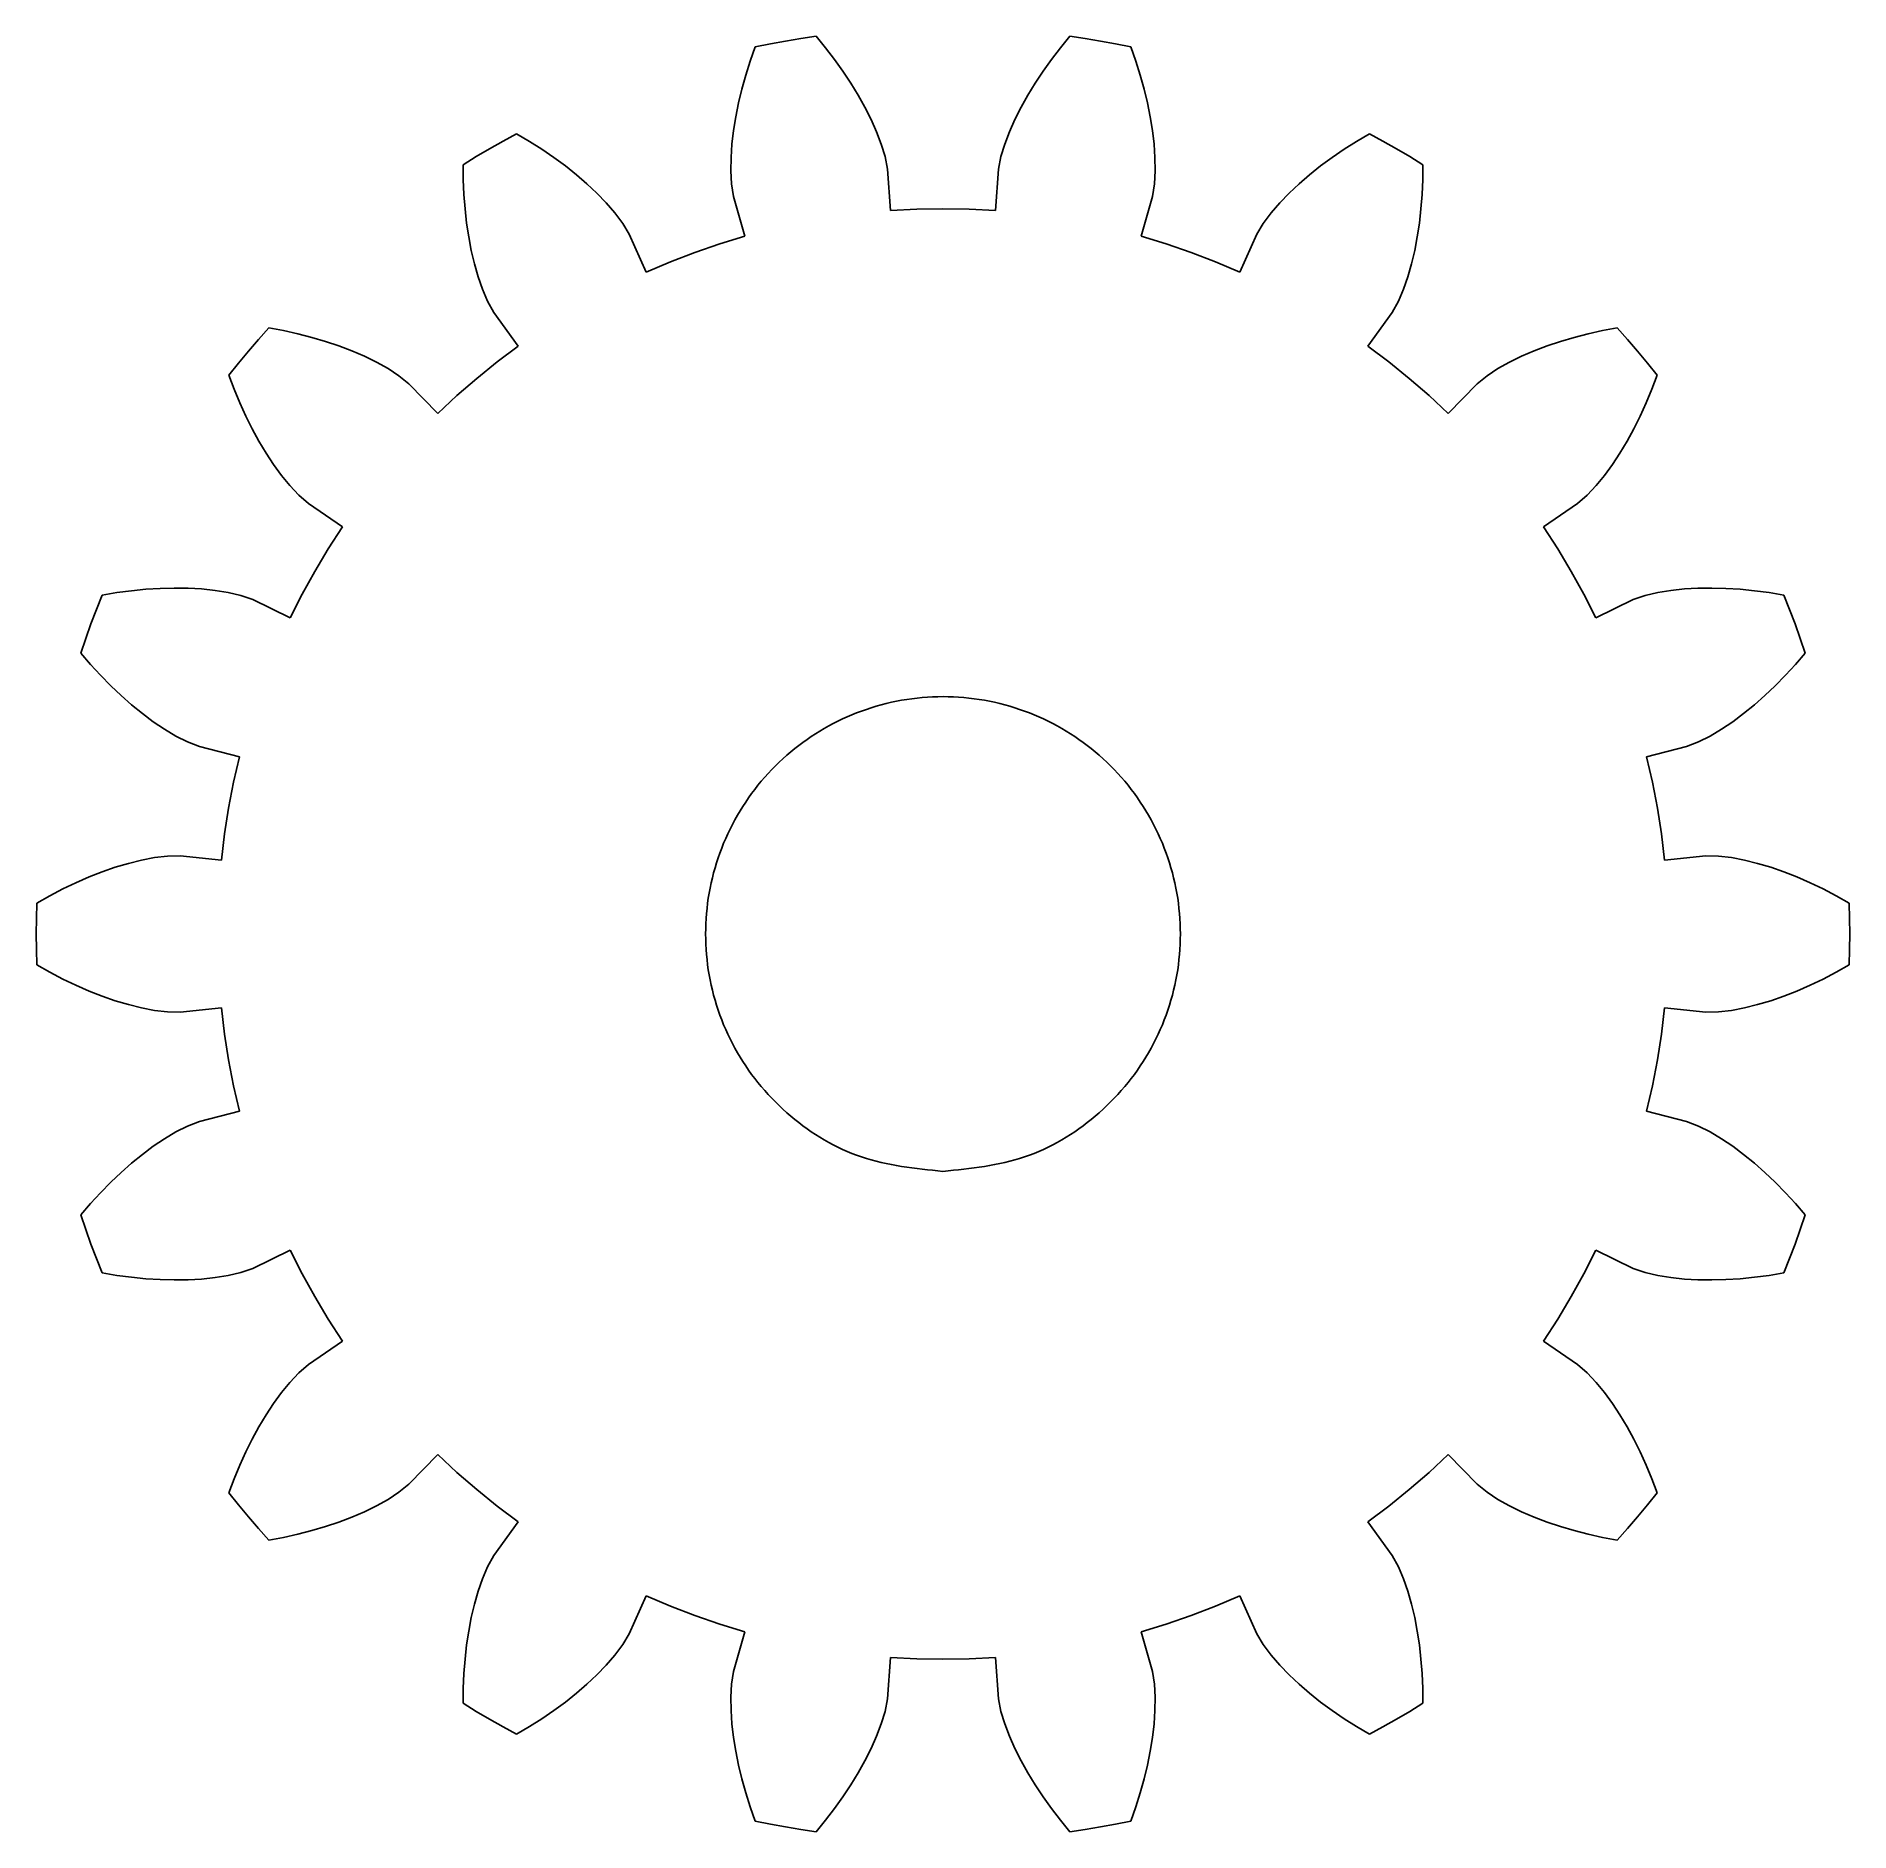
# Model space of a CAD drawing. Extents: x 57.3 to 154.3, y 98.7 to 194.8.
import ezdxf

# ---------------------------------------------------------------- set-up
doc = ezdxf.new("R2010")
doc.units = 0
doc.layers.add('Layer_1', color=7, linetype='CONTINUOUS')

msp = doc.modelspace()

# ---------------------------------------------------------------- linework, layer by layer
at = {"layer": 'Layer_1', "color": 7}
for p, q in [((95.521216, 193.460737), (95.786533, 194.214214)), ((95.786533, 194.214214), (96.596708, 194.378524)), ((96.596708, 194.378524), (97.409593, 194.529004)), ((97.409593, 194.529004), (98.224904, 194.6656)), ((98.224904, 194.6656), (99.042446, 194.78831)), ((99.042446, 194.78831), (99.549458, 194.171034)), ((99.549458, 194.171034), (100.029405, 193.546674)), ((111.637262, 193.546674), (112.117209, 194.171034)), ((112.117209, 194.171034), (112.624221, 194.78831)), ((112.624221, 194.78831), (113.441762, 194.6656)), ((113.441762, 194.6656), (114.257074, 194.529004)), ((114.257074, 194.529004), (115.069959, 194.378524)), ((115.069959, 194.378524), (115.880134, 194.214214)), ((115.880134, 194.214214), (116.145451, 193.460737)), ((95.283754, 192.709885), (95.521216, 193.460737)), ((100.029405, 193.546674), (100.481469, 192.915681)), ((111.185198, 192.915681), (111.637262, 193.546674)), ((116.145451, 193.460737), (116.382913, 192.709885)), ((95.07474, 191.962306), (95.283754, 192.709885)), ((100.481469, 192.915681), (100.904746, 192.278508)), ((100.904746, 192.278508), (101.297994, 191.635578)), ((110.368673, 191.635578), (110.761921, 192.278508)), ((110.761921, 192.278508), (111.185198, 192.915681)), ((116.382913, 192.709885), (116.591927, 191.962306)), ((94.745274, 190.48016), (94.894936, 191.21882)), ((94.894936, 191.21882), (95.07474, 191.962306)), ((101.297994, 191.635578), (101.659775, 190.987313)), ((110.006892, 190.987313), (110.368673, 191.635578)), ((116.591927, 191.962306), (116.77173, 191.21882)), ((116.77173, 191.21882), (116.921393, 190.48016)), ((94.627051, 189.747257), (94.745274, 190.48016)), ((101.659775, 190.987313), (101.988056, 190.33411)), ((101.988056, 190.33411), (102.280099, 189.676222)), ((109.386568, 189.676222), (109.678611, 190.33411)), ((109.678611, 190.33411), (110.006892, 190.987313)), ((116.921393, 190.48016), (117.039616, 189.747257)), ((82.297552, 189.174035), (83.023795, 189.568949)), ((83.023795, 189.568949), (83.711373, 189.162323)), ((94.541961, 189.021156), (94.627051, 189.747257)), ((102.280099, 189.676222), (102.531587, 189.013902)), ((109.135079, 189.013902), (109.386568, 189.676222)), ((117.039616, 189.747257), (117.124706, 189.021156)), ((127.955294, 189.162323), (128.642872, 189.568949)), ((128.642872, 189.568949), (129.369114, 189.174035)), ((80.160594, 187.915889), (80.865726, 188.347378)), ((80.865726, 188.347378), (81.578111, 188.766817)), ((81.578111, 188.766817), (82.297552, 189.174035)), ((83.711373, 189.162323), (84.375921, 188.739752)), ((84.375921, 188.739752), (85.016538, 188.301432)), ((85.016538, 188.301432), (85.632205, 187.84745)), ((94.482751, 187.594663), (94.492544, 188.303069)), ((94.492544, 188.303069), (94.541961, 189.021156)), ((102.531587, 189.013902), (102.734844, 188.347068)), ((102.734844, 188.347068), (102.867178, 187.674589)), ((108.799489, 187.674589), (108.931823, 188.347068)), ((108.931823, 188.347068), (109.135079, 189.013902)), ((117.124706, 189.021156), (117.174123, 188.303069)), ((117.174123, 188.303069), (117.183916, 187.594663)), ((126.034461, 187.84745), (126.650129, 188.301432)), ((126.650129, 188.301432), (127.290745, 188.739752)), ((127.290745, 188.739752), (127.955294, 189.162323)), ((129.369114, 189.174035), (130.088555, 188.766817)), ((130.088555, 188.766817), (130.800941, 188.347378)), ((130.800941, 188.347378), (131.506073, 187.915889)), ((80.168976, 187.117115), (80.160594, 187.915889)), ((85.632205, 187.84745), (86.221655, 187.377804)), ((86.221655, 187.377804), (86.783305, 186.892382)), ((94.519835, 186.898534), (94.482751, 187.594663)), ((102.867178, 187.674589), (103.027536, 185.462333)), ((108.63913, 185.462333), (108.799489, 187.674589)), ((117.183916, 187.594663), (117.146832, 186.898534)), ((124.883362, 186.892382), (125.445012, 187.377804)), ((125.445012, 187.377804), (126.034461, 187.84745)), ((131.506073, 187.915889), (131.497691, 187.117115)), ((80.202673, 186.330336), (80.168976, 187.117115)), ((80.26194, 185.55637), (80.202673, 186.330336)), ((86.783305, 186.892382), (87.315209, 186.390844)), ((87.315209, 186.390844), (87.814658, 185.872515)), ((94.62547, 186.22137), (94.519835, 186.898534)), ((117.146832, 186.898534), (117.041196, 186.22137)), ((123.852009, 185.872515), (124.351457, 186.390844)), ((124.351457, 186.390844), (124.883362, 186.892382)), ((131.463994, 186.330336), (131.404727, 185.55637)), ((131.497691, 187.117115), (131.463994, 186.330336)), ((80.347284, 184.796176), (80.26194, 185.55637)), ((87.814658, 185.872515), (88.277502, 185.336152)), ((88.277502, 185.336152), (88.696574, 184.779045)), ((95.23143, 184.087685), (94.62547, 186.22137)), ((103.027536, 185.462333), (104.429504, 185.538505)), ((104.429504, 185.538505), (105.833333, 185.563905)), ((105.833333, 185.563905), (107.237163, 185.538505)), ((107.237163, 185.538505), (108.63913, 185.462333)), ((117.041196, 186.22137), (116.435237, 184.087685)), ((122.970092, 184.779045), (123.389164, 185.336152)), ((123.389164, 185.336152), (123.852009, 185.872515)), ((131.404727, 185.55637), (131.319383, 184.796176)), ((80.45927, 184.050912), (80.347284, 184.796176)), ((88.696574, 184.779045), (89.050904, 184.19239)), ((122.615762, 184.19239), (122.970092, 184.779045)), ((131.319383, 184.796176), (131.207397, 184.050912)), ((80.598828, 183.321762), (80.45927, 184.050912)), ((89.050904, 184.19239), (89.958249, 182.168405)), ((92.560112, 183.223464), (93.887939, 183.679733)), ((93.887939, 183.679733), (95.23143, 184.087685)), ((116.435237, 184.087685), (117.778728, 183.679733)), ((117.778728, 183.679733), (119.106555, 183.223464)), ((121.708418, 182.168405), (122.615762, 184.19239)), ((131.207397, 184.050912), (131.067838, 183.321762)), ((80.76723, 182.610337), (80.598828, 183.321762)), ((80.966395, 181.918666), (80.76723, 182.610337)), ((89.958249, 182.168405), (91.249613, 182.719472)), ((91.249613, 182.719472), (92.560112, 183.223464)), ((119.106555, 183.223464), (120.417054, 182.719472)), ((120.417054, 182.719472), (121.708418, 182.168405)), ((130.899436, 182.610337), (130.700272, 181.918666)), ((131.067838, 183.321762), (130.899436, 182.610337)), ((81.199482, 181.24963), (80.966395, 181.918666)), ((130.700272, 181.918666), (130.467185, 181.24963)), ((81.472391, 180.608168), (81.199482, 181.24963)), ((81.803296, 180.007966), (81.472391, 180.608168)), ((130.194276, 180.608168), (129.86337, 180.007966)), ((130.467185, 181.24963), (130.194276, 180.608168)), ((83.10245, 178.21021), (81.803296, 180.007966)), ((129.86337, 180.007966), (128.564217, 178.21021)), ((68.672202, 177.93747), (69.20896, 178.566177)), ((69.20896, 178.566177), (69.75633, 179.185683)), ((69.75633, 179.185683), (70.541501, 179.038702)), ((70.541501, 179.038702), (71.3105, 178.868917)), ((71.3105, 178.868917), (72.062425, 178.676159)), ((72.062425, 178.676159), (72.796231, 178.460118)), ((138.870436, 178.460118), (139.604242, 178.676159)), ((139.604242, 178.676159), (140.356167, 178.868917)), ((140.356167, 178.868917), (141.125166, 179.038702)), ((141.125166, 179.038702), (141.910336, 179.185683)), ((141.910336, 179.185683), (142.457706, 178.566177)), ((142.457706, 178.566177), (142.994465, 177.93747)), ((68.146224, 177.299676), (68.672202, 177.93747)), ((72.796231, 178.460118), (73.510761, 178.220398)), ((73.510761, 178.220398), (74.204576, 177.956351)), ((74.204576, 177.956351), (74.875926, 177.66696)), ((74.875926, 177.66696), (75.522526, 177.35073)), ((81.979516, 177.367382), (83.10245, 178.21021)), ((128.564217, 178.21021), (129.687151, 177.367382)), ((136.144141, 177.35073), (136.79074, 177.66696)), ((136.79074, 177.66696), (137.462091, 177.956351)), ((137.462091, 177.956351), (138.155906, 178.220398)), ((138.155906, 178.220398), (138.870436, 178.460118)), ((142.994465, 177.93747), (143.520442, 177.299676)), ((67.631197, 176.653021), (68.146224, 177.299676)), ((67.912262, 175.905301), (67.631197, 176.653021)), ((75.522526, 177.35073), (76.140903, 177.005008)), ((76.140903, 177.005008), (76.725244, 176.624827)), ((76.725244, 176.624827), (77.25887, 176.194748)), ((80.887824, 176.484478), (81.979516, 177.367382)), ((129.687151, 177.367382), (130.778843, 176.484478)), ((134.407797, 176.194748), (134.941423, 176.624827)), ((134.941423, 176.624827), (135.525764, 177.005008)), ((135.525764, 177.005008), (136.144141, 177.35073)), ((143.520442, 177.299676), (144.03547, 176.653021)), ((144.03547, 176.653021), (143.754404, 175.905301)), ((68.212998, 175.177478), (67.912262, 175.905301)), ((77.25887, 176.194748), (78.803726, 174.603128)), ((79.828757, 175.562655), (80.887824, 176.484478)), ((130.778843, 176.484478), (131.83791, 175.562655)), ((132.862941, 174.603128), (134.407797, 176.194748)), ((143.754404, 175.905301), (143.453668, 175.177478)), ((68.533433, 174.470455), (68.212998, 175.177478)), ((78.803726, 174.603128), (79.828757, 175.562655)), ((131.83791, 175.562655), (132.862941, 174.603128)), ((143.453668, 175.177478), (143.133233, 174.470455)), ((68.873596, 173.785304), (68.533433, 174.470455)), ((69.233768, 173.123267), (68.873596, 173.785304)), ((142.793071, 173.785304), (142.432899, 173.123267)), ((143.133233, 174.470455), (142.793071, 173.785304)), ((69.614288, 172.48584), (69.233768, 173.123267)), ((142.432899, 173.123267), (142.052379, 172.48584)), ((70.015834, 171.874942), (69.614288, 172.48584)), ((70.439562, 171.293084), (70.015834, 171.874942)), ((141.650833, 171.874942), (141.227104, 171.293084)), ((142.052379, 172.48584), (141.650833, 171.874942)), ((70.887392, 170.744106), (70.439562, 171.293084)), ((141.227104, 171.293084), (140.779274, 170.744106)), ((71.363276, 170.234666), (70.887392, 170.744106)), ((71.879488, 169.783845), (71.363276, 170.234666)), ((140.303391, 170.234666), (139.787178, 169.783845)), ((140.779274, 170.744106), (140.303391, 170.234666)), ((73.715174, 168.53885), (71.879488, 169.783845)), ((139.787178, 169.783845), (137.951492, 168.53885)), ((72.948236, 167.362773), (73.715174, 168.53885)), ((137.951492, 168.53885), (138.718431, 167.362773)), ((72.224336, 166.159716), (72.948236, 167.362773)), ((138.718431, 167.362773), (139.442331, 166.159716)), ((71.544406, 164.931288), (72.224336, 166.159716)), ((139.442331, 166.159716), (140.122261, 164.931288)), ((60.84031, 164.890845), (61.628387, 165.021288)), ((61.628387, 165.021288), (62.40907, 165.124751)), ((62.40907, 165.124751), (63.181569, 165.200782)), ((63.181569, 165.200782), (63.945008, 165.248731)), ((63.945008, 165.248731), (64.698428, 165.267866)), ((64.698428, 165.267866), (65.440729, 165.257028)), ((65.440729, 165.257028), (66.170584, 165.214723)), ((66.170584, 165.214723), (66.886328, 165.138693)), ((66.886328, 165.138693), (67.585675, 165.025324)), ((67.585675, 165.025324), (68.264786, 164.867957)), ((143.401881, 164.867957), (144.080992, 165.025324)), ((144.080992, 165.025324), (144.780339, 165.138693)), ((144.780339, 165.138693), (145.496082, 165.214723)), ((145.496082, 165.214723), (146.225937, 165.257028)), ((146.225937, 165.257028), (146.968238, 165.267866)), ((146.968238, 165.267866), (147.721659, 165.248731)), ((147.721659, 165.248731), (148.485098, 165.200782)), ((148.485098, 165.200782), (149.257597, 165.124751)), ((149.257597, 165.124751), (150.03828, 165.021288)), ((150.03828, 165.021288), (150.826357, 164.890845)), ((60.248433, 163.34709), (60.537796, 164.121479)), ((60.537796, 164.121479), (60.84031, 164.890845)), ((68.264786, 164.867957), (68.913333, 164.6463)), ((68.913333, 164.6463), (70.909378, 163.679039)), ((70.909378, 163.679039), (71.544406, 164.931288)), ((140.122261, 164.931288), (140.757289, 163.679039)), ((140.757289, 163.679039), (142.753334, 164.6463)), ((142.753334, 164.6463), (143.401881, 164.867957)), ((150.826357, 164.890845), (151.128871, 164.121479)), ((151.128871, 164.121479), (151.418234, 163.34709)), ((59.972335, 162.567902), (60.248433, 163.34709)), ((151.418234, 163.34709), (151.694332, 162.567902)), ((59.70953, 161.784086), (59.972335, 162.567902)), ((151.694332, 162.567902), (151.957137, 161.784086)), ((60.229383, 161.177591), (59.70953, 161.784086)), ((60.76092, 160.596524), (60.229383, 161.177591)), ((151.437284, 161.177591), (150.905746, 160.596524)), ((151.957137, 161.784086), (151.437284, 161.177591)), ((61.303831, 160.041731), (60.76092, 160.596524)), ((150.905746, 160.596524), (150.362835, 160.041731)), ((61.857834, 159.514258), (61.303831, 160.041731)), ((62.422701, 159.015317), (61.857834, 159.514258)), ((149.808833, 159.514258), (149.243965, 159.015317)), ((150.362835, 160.041731), (149.808833, 159.514258)), ((62.998265, 158.54649), (62.422701, 159.015317)), ((63.584554, 158.109751), (62.998265, 158.54649)), ((148.668401, 158.54649), (148.082113, 158.109751)), ((149.243965, 159.015317), (148.668401, 158.54649)), ((64.181736, 157.707894), (63.584554, 158.109751)), ((64.79032, 157.345211), (64.181736, 157.707894)), ((65.411745, 157.029263), (64.79032, 157.345211)), ((146.876347, 157.345211), (146.254922, 157.029263)), ((147.484931, 157.707894), (146.876347, 157.345211)), ((148.082113, 158.109751), (147.484931, 157.707894)), ((66.051007, 156.782177), (65.411745, 157.029263)), ((68.201822, 156.240085), (66.051007, 156.782177)), ((67.883363, 154.872634), (68.201822, 156.240085)), ((145.61566, 156.782177), (143.464844, 156.240085)), ((143.464844, 156.240085), (143.783304, 154.872634)), ((146.254922, 157.029263), (145.61566, 156.782177)), ((67.614574, 153.494542), (67.883363, 154.872634)), ((143.783304, 154.872634), (144.052092, 153.494542)), ((67.395824, 152.107646), (67.614574, 153.494542)), ((144.052092, 153.494542), (144.270843, 152.107646)), ((67.227365, 150.71375), (67.395824, 152.107646)), ((144.270843, 152.107646), (144.439301, 150.71375)), ((61.548828, 150.326175), (62.249106, 150.536035)), ((62.249106, 150.536035), (62.947719, 150.709404)), ((62.947719, 150.709404), (63.643651, 150.842049)), ((63.643651, 150.842049), (64.335632, 150.926433)), ((64.335632, 150.926433), (65.020867, 150.93998)), ((65.020867, 150.93998), (67.227365, 150.71375)), ((144.439301, 150.71375), (146.645799, 150.93998)), ((146.645799, 150.93998), (147.331035, 150.926433)), ((147.331035, 150.926433), (148.023016, 150.842049)), ((148.023016, 150.842049), (148.718947, 150.709404)), ((148.718947, 150.709404), (149.41756, 150.536035)), ((149.41756, 150.536035), (150.117838, 150.326175)), ((58.745233, 149.164971), (59.445144, 149.500618)), ((59.445144, 149.500618), (60.146156, 149.806829)), ((60.146156, 149.806829), (60.847591, 150.082476)), ((60.847591, 150.082476), (61.548828, 150.326175)), ((150.117838, 150.326175), (150.819076, 150.082476)), ((150.819076, 150.082476), (151.520511, 149.806829)), ((151.520511, 149.806829), (152.221523, 149.500618)), ((152.221523, 149.500618), (152.921434, 149.164971)), ((57.351083, 148.408616), (58.047015, 148.800735)), ((58.047015, 148.800735), (58.745233, 149.164971)), ((152.921434, 149.164971), (153.619652, 148.800735)), ((153.619652, 148.800735), (154.315583, 148.408616)), ((57.322918, 146.755556), (57.329945, 147.582213)), ((57.329945, 147.582213), (57.351083, 148.408616)), ((154.315583, 148.408616), (154.336722, 147.582213)), ((154.336722, 147.582213), (154.343749, 146.755556)), ((57.329945, 145.928898), (57.322918, 146.755556)), ((154.343749, 146.755556), (154.336722, 145.928898)), ((57.351083, 145.102495), (57.329945, 145.928898)), ((154.336722, 145.928898), (154.315583, 145.102495)), ((58.047015, 144.710376), (57.351083, 145.102495)), ((58.745233, 144.34614), (58.047015, 144.710376)), ((153.619652, 144.710376), (152.921434, 144.34614)), ((154.315583, 145.102495), (153.619652, 144.710376)), ((59.445144, 144.010493), (58.745233, 144.34614)), ((60.146156, 143.704282), (59.445144, 144.010493)), ((60.847591, 143.428635), (60.146156, 143.704282)), ((151.520511, 143.704282), (150.819076, 143.428635)), ((152.221523, 144.010493), (151.520511, 143.704282)), ((152.921434, 144.34614), (152.221523, 144.010493)), ((61.548828, 143.184936), (60.847591, 143.428635)), ((62.249106, 142.975076), (61.548828, 143.184936)), ((62.947719, 142.801707), (62.249106, 142.975076)), ((63.643651, 142.669062), (62.947719, 142.801707)), ((64.335632, 142.584678), (63.643651, 142.669062)), ((67.227365, 142.797361), (65.020867, 142.571131)), ((67.395824, 141.403465), (67.227365, 142.797361)), ((144.439301, 142.797361), (144.270843, 141.403465)), ((146.645799, 142.571131), (144.439301, 142.797361)), ((148.023016, 142.669062), (147.331035, 142.584678)), ((148.718947, 142.801707), (148.023016, 142.669062)), ((149.41756, 142.975076), (148.718947, 142.801707)), ((150.117838, 143.184936), (149.41756, 142.975076)), ((150.819076, 143.428635), (150.117838, 143.184936)), ((65.020867, 142.571131), (64.335632, 142.584678)), ((147.331035, 142.584678), (146.645799, 142.571131)), ((67.614574, 140.016569), (67.395824, 141.403465)), ((144.270843, 141.403465), (144.052092, 140.016569)), ((67.883363, 138.638478), (67.614574, 140.016569)), ((144.052092, 140.016569), (143.783304, 138.638478)), ((68.201822, 137.271026), (67.883363, 138.638478)), ((143.783304, 138.638478), (143.464844, 137.271026)), ((66.051007, 136.728934), (68.201822, 137.271026)), ((143.464844, 137.271026), (145.61566, 136.728934)), ((64.181736, 135.803217), (64.79032, 136.1659)), ((64.79032, 136.1659), (65.411745, 136.481848)), ((65.411745, 136.481848), (66.051007, 136.728934)), ((145.61566, 136.728934), (146.254922, 136.481848)), ((146.254922, 136.481848), (146.876347, 136.1659)), ((146.876347, 136.1659), (147.484931, 135.803217)), ((62.422701, 134.495794), (62.998265, 134.964622)), ((62.998265, 134.964622), (63.584554, 135.40136)), ((63.584554, 135.40136), (64.181736, 135.803217)), ((147.484931, 135.803217), (148.082113, 135.40136)), ((148.082113, 135.40136), (148.668401, 134.964622)), ((148.668401, 134.964622), (149.243965, 134.495794)), ((61.303831, 133.46938), (61.857834, 133.996853)), ((61.857834, 133.996853), (62.422701, 134.495794)), ((149.243965, 134.495794), (149.808833, 133.996853)), ((149.808833, 133.996853), (150.362835, 133.46938)), ((60.76092, 132.914588), (61.303831, 133.46938)), ((150.362835, 133.46938), (150.905746, 132.914588)), ((59.70953, 131.727025), (60.229383, 132.33352)), ((60.229383, 132.33352), (60.76092, 132.914588)), ((150.905746, 132.914588), (151.437284, 132.33352)), ((151.437284, 132.33352), (151.957137, 131.727025)), ((59.972335, 130.943209), (59.70953, 131.727025)), ((151.957137, 131.727025), (151.694332, 130.943209)), ((60.248433, 130.164022), (59.972335, 130.943209)), ((60.537796, 129.389632), (60.248433, 130.164022)), ((151.418234, 130.164022), (151.128871, 129.389632)), ((151.694332, 130.943209), (151.418234, 130.164022)), ((60.84031, 128.620266), (60.537796, 129.389632)), ((70.909378, 129.832072), (68.913333, 128.864812)), ((71.544406, 128.579824), (70.909378, 129.832072)), ((140.757289, 129.832072), (140.122261, 128.579824)), ((142.753334, 128.864812), (140.757289, 129.832072)), ((151.128871, 129.389632), (150.826357, 128.620266)), ((61.628387, 128.489823), (60.84031, 128.620266)), ((62.40907, 128.38636), (61.628387, 128.489823)), ((63.181569, 128.31033), (62.40907, 128.38636)), ((63.945008, 128.26238), (63.181569, 128.31033)), ((64.698428, 128.243245), (63.945008, 128.26238)), ((65.440729, 128.254083), (64.698428, 128.243245)), ((66.170584, 128.296388), (65.440729, 128.254083)), ((66.886328, 128.372418), (66.170584, 128.296388)), ((67.585675, 128.485787), (66.886328, 128.372418)), ((68.264786, 128.643154), (67.585675, 128.485787)), ((68.913333, 128.864812), (68.264786, 128.643154)), ((72.224336, 127.351395), (71.544406, 128.579824)), ((140.122261, 128.579824), (139.442331, 127.351395)), ((143.401881, 128.643154), (142.753334, 128.864812)), ((144.080992, 128.485787), (143.401881, 128.643154)), ((144.780339, 128.372418), (144.080992, 128.485787)), ((145.496082, 128.296388), (144.780339, 128.372418)), ((146.225937, 128.254083), (145.496082, 128.296388)), ((146.968238, 128.243245), (146.225937, 128.254083)), ((147.721659, 128.26238), (146.968238, 128.243245)), ((148.485098, 128.31033), (147.721659, 128.26238)), ((149.257597, 128.38636), (148.485098, 128.31033)), ((150.03828, 128.489823), (149.257597, 128.38636)), ((150.826357, 128.620266), (150.03828, 128.489823)), ((72.948236, 126.148338), (72.224336, 127.351395)), ((139.442331, 127.351395), (138.718431, 126.148338)), ((73.715174, 124.972262), (72.948236, 126.148338)), ((138.718431, 126.148338), (137.951492, 124.972262)), ((71.879488, 123.727266), (73.715174, 124.972262)), ((137.951492, 124.972262), (139.787178, 123.727266)), ((70.887392, 122.767005), (71.363276, 123.276445)), ((71.363276, 123.276445), (71.879488, 123.727266)), ((139.787178, 123.727266), (140.303391, 123.276445)), ((140.303391, 123.276445), (140.779274, 122.767005)), ((70.439562, 122.218027), (70.887392, 122.767005)), ((140.779274, 122.767005), (141.227104, 122.218027)), ((69.614288, 121.025271), (70.015834, 121.636169)), ((70.015834, 121.636169), (70.439562, 122.218027)), ((141.227104, 122.218027), (141.650833, 121.636169)), ((141.650833, 121.636169), (142.052379, 121.025271)), ((68.873596, 119.725807), (69.233768, 120.387844)), ((69.233768, 120.387844), (69.614288, 121.025271)), ((142.052379, 121.025271), (142.432899, 120.387844)), ((142.432899, 120.387844), (142.793071, 119.725807)), ((68.533433, 119.040656), (68.873596, 119.725807)), ((142.793071, 119.725807), (143.133233, 119.040656)), ((68.212998, 118.333633), (68.533433, 119.040656)), ((78.803726, 118.907983), (77.25887, 117.316363)), ((79.828757, 117.948456), (78.803726, 118.907983)), ((132.862941, 118.907983), (131.83791, 117.948456)), ((134.407797, 117.316363), (132.862941, 118.907983)), ((143.133233, 119.040656), (143.453668, 118.333633)), ((67.631197, 116.85809), (67.912262, 117.60581)), ((67.912262, 117.60581), (68.212998, 118.333633)), ((80.887824, 117.026634), (79.828757, 117.948456)), ((131.83791, 117.948456), (130.778843, 117.026634)), ((143.453668, 118.333633), (143.754404, 117.60581)), ((143.754404, 117.60581), (144.03547, 116.85809)), ((68.146224, 116.211435), (67.631197, 116.85809)), ((76.140903, 116.506103), (75.522526, 116.160381)), ((76.725244, 116.886284), (76.140903, 116.506103)), ((77.25887, 117.316363), (76.725244, 116.886284)), ((81.979516, 116.14373), (80.887824, 117.026634)), ((130.778843, 117.026634), (129.687151, 116.14373)), ((134.941423, 116.886284), (134.407797, 117.316363)), ((135.525764, 116.506103), (134.941423, 116.886284)), ((136.144141, 116.160381), (135.525764, 116.506103)), ((144.03547, 116.85809), (143.520442, 116.211435)), ((68.672202, 115.573641), (68.146224, 116.211435)), ((69.20896, 114.944934), (68.672202, 115.573641)), ((74.204576, 115.55476), (73.510761, 115.290713)), ((74.875926, 115.844151), (74.204576, 115.55476)), ((75.522526, 116.160381), (74.875926, 115.844151)), ((83.10245, 115.300901), (81.979516, 116.14373)), ((129.687151, 116.14373), (128.564217, 115.300901)), ((136.79074, 115.844151), (136.144141, 116.160381)), ((137.462091, 115.55476), (136.79074, 115.844151)), ((138.155906, 115.290713), (137.462091, 115.55476)), ((142.994465, 115.573641), (142.457706, 114.944934)), ((143.520442, 116.211435), (142.994465, 115.573641)), ((69.75633, 114.325428), (69.20896, 114.944934)), ((71.3105, 114.642194), (70.541501, 114.47241)), ((72.062425, 114.834952), (71.3105, 114.642194)), ((72.796231, 115.050993), (72.062425, 114.834952)), ((73.510761, 115.290713), (72.796231, 115.050993)), ((81.803296, 113.503146), (83.10245, 115.300901)), ((128.564217, 115.300901), (129.86337, 113.503146)), ((138.870436, 115.050993), (138.155906, 115.290713)), ((139.604242, 114.834952), (138.870436, 115.050993)), ((140.356167, 114.642194), (139.604242, 114.834952)), ((141.125166, 114.47241), (140.356167, 114.642194)), ((142.457706, 114.944934), (141.910336, 114.325428)), ((70.541501, 114.47241), (69.75633, 114.325428)), ((141.910336, 114.325428), (141.125166, 114.47241)), ((81.199482, 112.261481), (81.472391, 112.902944)), ((81.472391, 112.902944), (81.803296, 113.503146)), ((129.86337, 113.503146), (130.194276, 112.902944)), ((130.194276, 112.902944), (130.467185, 112.261481)), ((80.76723, 110.900774), (80.966395, 111.592445)), ((80.966395, 111.592445), (81.199482, 112.261481)), ((130.467185, 112.261481), (130.700272, 111.592445)), ((130.700272, 111.592445), (130.899436, 110.900774)), ((80.598828, 110.189349), (80.76723, 110.900774)), ((89.958249, 111.342706), (89.050904, 109.318721)), ((91.249613, 110.791639), (89.958249, 111.342706)), ((92.560112, 110.287647), (91.249613, 110.791639)), ((120.417054, 110.791639), (119.106555, 110.287647)), ((121.708418, 111.342706), (120.417054, 110.791639)), ((122.615762, 109.318721), (121.708418, 111.342706)), ((130.899436, 110.900774), (131.067838, 110.189349)), ((80.45927, 109.460199), (80.598828, 110.189349)), ((93.887939, 109.831378), (92.560112, 110.287647)), ((95.23143, 109.423426), (93.887939, 109.831378)), ((117.778728, 109.831378), (116.435237, 109.423426)), ((119.106555, 110.287647), (117.778728, 109.831378)), ((131.067838, 110.189349), (131.207397, 109.460199)), ((80.26194, 107.954741), (80.347284, 108.714935)), ((80.347284, 108.714935), (80.45927, 109.460199)), ((88.696574, 108.732066), (88.277502, 108.174959)), ((89.050904, 109.318721), (88.696574, 108.732066)), ((94.62547, 107.289741), (95.23143, 109.423426)), ((116.435237, 109.423426), (117.041196, 107.289741)), ((122.970092, 108.732066), (122.615762, 109.318721)), ((123.389164, 108.174959), (122.970092, 108.732066)), ((131.207397, 109.460199), (131.319383, 108.714935)), ((131.319383, 108.714935), (131.404727, 107.954741)), ((80.202673, 107.180775), (80.26194, 107.954741)), ((88.277502, 108.174959), (87.814658, 107.638596)), ((103.027536, 108.048778), (102.867178, 105.836522)), ((104.429504, 107.972606), (103.027536, 108.048778)), ((105.833333, 107.947206), (104.429504, 107.972606)), ((107.237163, 107.972606), (105.833333, 107.947206)), ((108.63913, 108.048778), (107.237163, 107.972606)), ((108.799489, 105.836522), (108.63913, 108.048778)), ((123.852009, 107.638596), (123.389164, 108.174959)), ((131.404727, 107.954741), (131.463994, 107.180775)), ((80.168976, 106.393996), (80.202673, 107.180775)), ((87.315209, 107.120267), (86.783305, 106.61873)), ((87.814658, 107.638596), (87.315209, 107.120267)), ((94.519835, 106.612577), (94.62547, 107.289741)), ((117.041196, 107.289741), (117.146832, 106.612577)), ((124.351457, 107.120267), (123.852009, 107.638596)), ((124.883362, 106.61873), (124.351457, 107.120267)), ((131.463994, 107.180775), (131.497691, 106.393996)), ((80.160594, 105.595222), (80.168976, 106.393996)), ((86.221655, 106.133307), (85.632205, 105.663661)), ((86.783305, 106.61873), (86.221655, 106.133307)), ((94.482751, 105.916448), (94.519835, 106.612577)), ((94.492544, 105.208042), (94.482751, 105.916448)), ((102.867178, 105.836522), (102.734844, 105.164043)), ((108.931823, 105.164043), (108.799489, 105.836522)), ((117.146832, 106.612577), (117.183916, 105.916448)), ((117.183916, 105.916448), (117.174123, 105.208042)), ((125.445012, 106.133307), (124.883362, 106.61873)), ((126.034461, 105.663661), (125.445012, 106.133307)), ((131.497691, 106.393996), (131.506073, 105.595222)), ((80.865726, 105.163733), (80.160594, 105.595222)), ((81.578111, 104.744294), (80.865726, 105.163733)), ((85.016538, 105.209679), (84.375921, 104.771359)), ((85.632205, 105.663661), (85.016538, 105.209679)), ((94.541961, 104.489956), (94.492544, 105.208042)), ((102.734844, 105.164043), (102.531587, 104.497209)), ((109.135079, 104.497209), (108.931823, 105.164043)), ((117.174123, 105.208042), (117.124706, 104.489956)), ((126.650129, 105.209679), (126.034461, 105.663661)), ((127.290745, 104.771359), (126.650129, 105.209679)), ((130.800941, 105.163733), (130.088555, 104.744294)), ((131.506073, 105.595222), (130.800941, 105.163733)), ((82.297552, 104.337076), (81.578111, 104.744294)), ((83.023795, 103.942162), (82.297552, 104.337076)), ((83.711373, 104.348788), (83.023795, 103.942162)), ((84.375921, 104.771359), (83.711373, 104.348788)), ((94.627051, 103.763854), (94.541961, 104.489956)), ((102.280099, 103.83489), (101.988056, 103.177001)), ((102.531587, 104.497209), (102.280099, 103.83489)), ((109.386568, 103.83489), (109.135079, 104.497209)), ((109.678611, 103.177001), (109.386568, 103.83489)), ((117.124706, 104.489956), (117.039616, 103.763854)), ((127.955294, 104.348788), (127.290745, 104.771359)), ((128.642872, 103.942162), (127.955294, 104.348788)), ((129.369114, 104.337076), (128.642872, 103.942162)), ((130.088555, 104.744294), (129.369114, 104.337076)), ((94.745274, 103.030951), (94.627051, 103.763854)), ((94.894936, 102.292291), (94.745274, 103.030951)), ((101.988056, 103.177001), (101.659775, 102.523798)), ((110.006892, 102.523798), (109.678611, 103.177001)), ((116.921393, 103.030951), (116.77173, 102.292291)), ((117.039616, 103.763854), (116.921393, 103.030951)), ((95.07474, 101.548805), (94.894936, 102.292291)), ((101.297994, 101.875534), (100.904746, 101.232603)), ((101.659775, 102.523798), (101.297994, 101.875534)), ((110.368673, 101.875534), (110.006892, 102.523798)), ((110.761921, 101.232603), (110.368673, 101.875534)), ((116.77173, 102.292291), (116.591927, 101.548805)), ((95.283754, 100.801226), (95.07474, 101.548805)), ((100.904746, 101.232603), (100.481469, 100.59543)), ((111.185198, 100.59543), (110.761921, 101.232603)), ((116.591927, 101.548805), (116.382913, 100.801226)), ((95.521216, 100.050374), (95.283754, 100.801226)), ((95.786533, 99.296897), (95.521216, 100.050374)), ((100.029405, 99.964438), (99.549458, 99.340077)), ((100.481469, 100.59543), (100.029405, 99.964438)), ((111.637262, 99.964438), (111.185198, 100.59543)), ((112.117209, 99.340077), (111.637262, 99.964438)), ((116.145451, 100.050374), (115.880134, 99.296897)), ((116.382913, 100.801226), (116.145451, 100.050374)), ((96.596708, 99.132588), (95.786533, 99.296897)), ((97.409593, 98.982107), (96.596708, 99.132588)), ((98.224904, 98.845511), (97.409593, 98.982107)), ((99.549458, 99.340077), (99.042446, 98.722801)), ((112.624221, 98.722801), (112.117209, 99.340077)), ((114.257074, 98.982107), (113.441762, 98.845511)), ((115.069959, 99.132588), (114.257074, 98.982107)), ((115.880134, 99.296897), (115.069959, 99.132588)), ((99.042446, 98.722801), (98.224904, 98.845511)), ((113.441762, 98.845511), (112.624221, 98.722801))]:
    msp.add_line(p, q, dxfattribs=at)
msp.add_open_spline([(105.833333, 134.055556), (107.318149, 134.207295), (110.266531, 134.508601), (114.162863, 136.846248), (117.059683, 140.268959), (118.59606, 144.507341), (118.59606, 149.004743), (117.059683, 153.237189), (114.162863, 156.683602), (110.266531, 158.933183), (105.833333, 159.718624), (101.400136, 158.933183), (97.503804, 156.683602), (94.606983, 153.237189), (93.070606, 149.004743), (93.070606, 144.507341), (94.606983, 140.268959), (97.503804, 136.846248), (101.400136, 134.508601), (104.348517, 134.207295), (105.833333, 134.055556)], degree=3, knots=[0, 0, 0, 0, 4.431844, 8.800262, 13.232106, 17.66395, 22.032368, 26.464212, 30.896057, 35.264474, 39.696318, 44.128163, 48.49658, 52.928425, 57.360269, 61.728686, 66.160531, 70.592375, 74.960793, 79.392637, 79.392637, 79.392637, 79.392637], dxfattribs=at)

doc.saveas('drawing.dxf')
